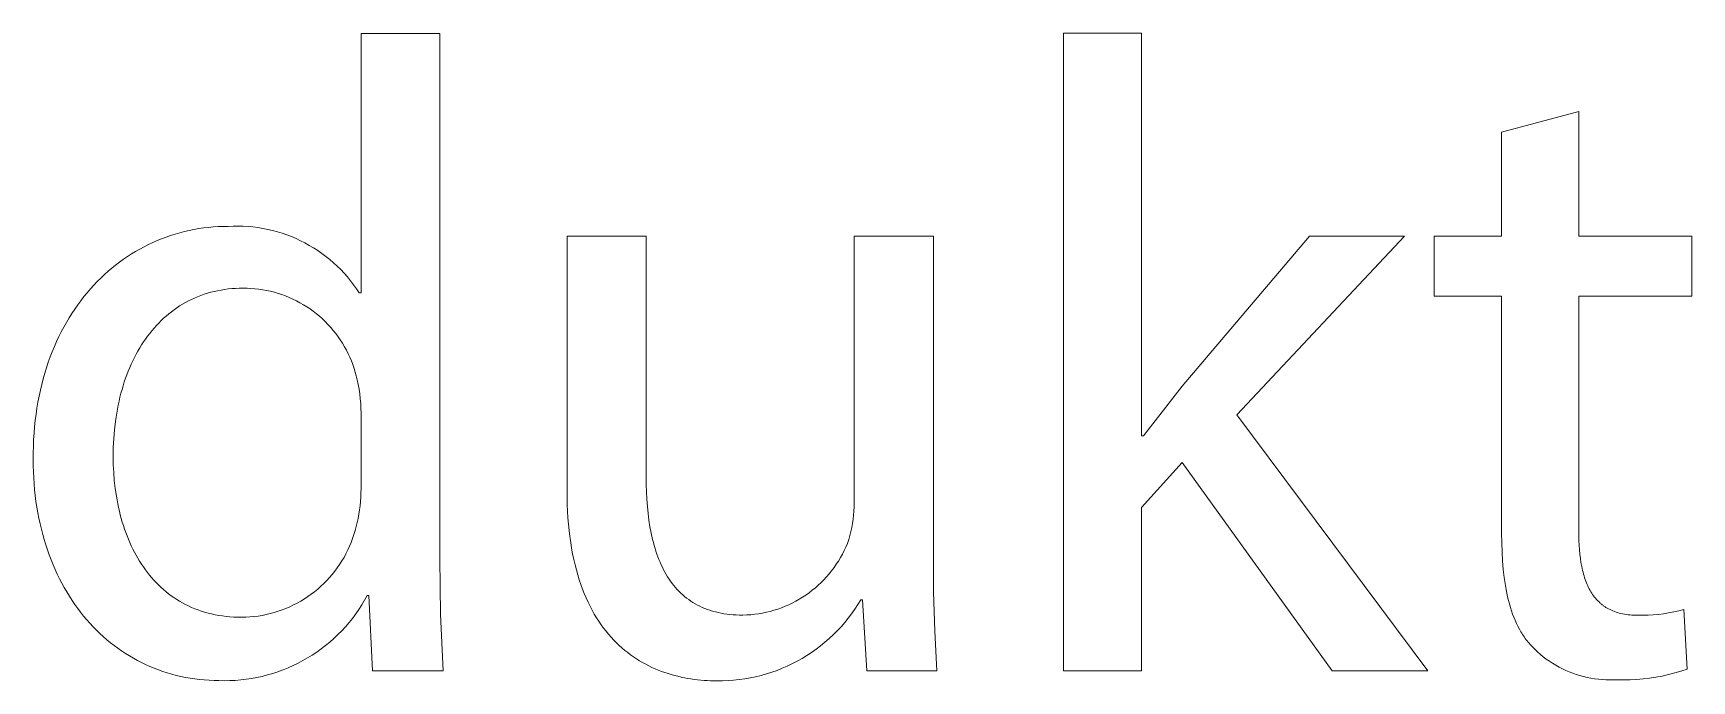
# Model space of a CAD drawing. Header units: millimetres. Extents: x -1283 to 2747, y -259 to 2557.
# Drawn here: x 1518.7 to 1593.2, y -191.6 to -162.5 of the extents above; entities that cross this region are included whole.
import ezdxf

# ---------------------------------------------------------------- set-up
doc = ezdxf.new("R2010")
doc.units = ezdxf.units.MM
doc.header["$MEASUREMENT"] = 0
doc.layers.add('Domyślny', color=7, linetype='Continuous', true_color=0x000000)

msp = doc.modelspace()

# ---------------------------------------------------------------- linework, layer by layer
at = {"layer": 'Domyślny', "color": 18, "lineweight": 15, "true_color": 0x000000}
for p, q in [((1564.962, -191.175), (1564.962, -162.522)), ((1564.962, -162.522), (1568.478, -162.522)), ((1568.478, -162.522), (1568.478, -180.613)), ((1533.393, -174.196), (1533.393, -162.533)), ((1533.393, -162.533), (1536.936, -162.533)), ((1536.936, -162.533), (1536.936, -186.126)), ((1584.662, -166.966), (1588.125, -166.04)), ((1588.125, -166.04), (1588.125, -171.65)), ((1584.662, -171.65), (1584.662, -166.966)), ((1525.249, -171.49), (1525.459, -171.436)), ((1525.459, -171.436), (1525.671, -171.387)), ((1525.671, -171.387), (1525.884, -171.344)), ((1525.884, -171.344), (1526.1, -171.307)), ((1526.1, -171.307), (1526.316, -171.275)), ((1526.316, -171.275), (1526.534, -171.249)), ((1526.534, -171.249), (1526.754, -171.229)), ((1526.754, -171.229), (1526.975, -171.214)), ((1526.975, -171.214), (1527.197, -171.206)), ((1527.197, -171.206), (1527.421, -171.203)), ((1527.421, -171.203), (1527.644, -171.193)), ((1527.644, -171.193), (1527.868, -171.191)), ((1527.868, -171.191), (1528.091, -171.196)), ((1528.091, -171.196), (1528.314, -171.209)), ((1528.314, -171.209), (1528.537, -171.23)), ((1528.537, -171.23), (1528.758, -171.258)), ((1528.758, -171.258), (1528.979, -171.294)), ((1528.979, -171.294), (1529.198, -171.338)), ((1529.198, -171.338), (1529.416, -171.389)), ((1529.416, -171.389), (1529.632, -171.447)), ((1529.632, -171.447), (1529.845, -171.513)), ((1523.451, -172.221), (1523.642, -172.118)), ((1523.642, -172.118), (1523.835, -172.021)), ((1523.835, -172.021), (1524.03, -171.929)), ((1524.03, -171.929), (1524.228, -171.842)), ((1524.228, -171.842), (1524.428, -171.761)), ((1524.428, -171.761), (1524.63, -171.685)), ((1524.63, -171.685), (1524.834, -171.615)), ((1524.834, -171.615), (1525.041, -171.549)), ((1525.041, -171.549), (1525.249, -171.49)), ((1529.845, -171.513), (1530.057, -171.586)), ((1530.057, -171.586), (1530.265, -171.666)), ((1530.265, -171.666), (1530.471, -171.753)), ((1530.471, -171.753), (1530.674, -171.848)), ((1530.674, -171.848), (1530.873, -171.949)), ((1530.873, -171.949), (1531.069, -172.057)), ((1531.069, -172.057), (1531.261, -172.172)), ((1531.261, -172.172), (1531.448, -172.293)), ((1542.653, -183.077), (1542.653, -171.643)), ((1542.653, -171.643), (1546.21, -171.643)), ((1546.21, -171.643), (1546.21, -182.46)), ((1555.564, -183.628), (1555.564, -171.643)), ((1555.564, -171.643), (1559.12, -171.643)), ((1559.12, -171.643), (1559.12, -185.855)), ((1570.303, -178.385), (1576.021, -171.648)), ((1580.302, -171.648), (1572.759, -179.674)), ((1576.021, -171.648), (1580.302, -171.648)), ((1581.629, -174.347), (1581.629, -171.65)), ((1581.629, -171.65), (1584.662, -171.65)), ((1588.125, -171.65), (1593.211, -171.65)), ((1593.211, -171.65), (1593.211, -174.347)), ((1522.192, -173.081), (1522.363, -172.943)), ((1522.363, -172.943), (1522.538, -172.81)), ((1522.538, -172.81), (1522.715, -172.682)), ((1522.715, -172.682), (1522.895, -172.559)), ((1522.895, -172.559), (1523.077, -172.441)), ((1523.077, -172.441), (1523.263, -172.328)), ((1523.263, -172.328), (1523.451, -172.221)), ((1531.448, -172.293), (1531.632, -172.42)), ((1531.632, -172.42), (1531.811, -172.554)), ((1531.811, -172.554), (1531.986, -172.694)), ((1531.986, -172.694), (1532.155, -172.839)), ((1532.155, -172.839), (1532.319, -172.991)), ((1521.384, -173.845), (1521.539, -173.683)), ((1521.539, -173.683), (1521.697, -173.525)), ((1521.697, -173.525), (1521.859, -173.372)), ((1521.859, -173.372), (1522.024, -173.224)), ((1522.024, -173.224), (1522.192, -173.081)), ((1532.319, -172.991), (1532.479, -173.148)), ((1532.479, -173.148), (1532.632, -173.31)), ((1532.632, -173.31), (1532.78, -173.478)), ((1532.78, -173.478), (1532.922, -173.65)), ((1532.922, -173.65), (1533.059, -173.828)), ((1520.799, -174.543), (1520.94, -174.362)), ((1520.94, -174.362), (1521.084, -174.185)), ((1521.084, -174.185), (1521.232, -174.013)), ((1521.232, -174.013), (1521.384, -173.845)), ((1525.908, -174.423), (1525.77, -174.486)), ((1526.049, -174.363), (1525.908, -174.423)), ((1526.192, -174.308), (1526.049, -174.363)), ((1526.338, -174.257), (1526.192, -174.308)), ((1526.486, -174.21), (1526.338, -174.257)), ((1526.636, -174.167), (1526.486, -174.21)), ((1526.789, -174.128), (1526.636, -174.167)), ((1526.944, -174.094), (1526.789, -174.128)), ((1527.101, -174.064), (1526.944, -174.094)), ((1527.261, -174.039), (1527.101, -174.064)), ((1527.422, -174.018), (1527.261, -174.039)), ((1527.586, -174.002), (1527.422, -174.018)), ((1527.753, -173.99), (1527.586, -174.002)), ((1527.921, -173.983), (1527.753, -173.99)), ((1528.092, -173.981), (1527.921, -173.983)), ((1528.27, -173.983), (1528.092, -173.981)), ((1528.447, -173.991), (1528.27, -173.983)), ((1528.625, -174.005), (1528.447, -173.991)), ((1528.801, -174.025), (1528.625, -174.005)), ((1528.977, -174.052), (1528.801, -174.025)), ((1529.152, -174.084), (1528.977, -174.052)), ((1529.326, -174.122), (1529.152, -174.084)), ((1529.498, -174.166), (1529.326, -174.122)), ((1529.669, -174.216), (1529.498, -174.166)), ((1529.838, -174.272), (1529.669, -174.216)), ((1530.005, -174.333), (1529.838, -174.272)), ((1530.17, -174.401), (1530.005, -174.333)), ((1530.332, -174.473), (1530.17, -174.401)), ((1533.059, -173.828), (1533.189, -174.009)), ((1533.189, -174.009), (1533.312, -174.196)), ((1533.312, -174.196), (1533.393, -174.196)), ((1584.662, -174.347), (1581.629, -174.347)), ((1584.662, -185.003), (1584.662, -174.347)), ((1593.211, -174.347), (1588.125, -174.347)), ((1588.125, -174.347), (1588.125, -184.882)), ((1520.274, -175.315), (1520.399, -175.115)), ((1520.399, -175.115), (1520.528, -174.92)), ((1520.528, -174.92), (1520.662, -174.729)), ((1520.662, -174.729), (1520.799, -174.543)), ((1524.751, -175.134), (1524.634, -175.232)), ((1524.869, -175.04), (1524.751, -175.134)), ((1524.99, -174.95), (1524.869, -175.04)), ((1525.114, -174.863), (1524.99, -174.95)), ((1525.24, -174.78), (1525.114, -174.863)), ((1525.369, -174.701), (1525.24, -174.78)), ((1525.5, -174.625), (1525.369, -174.701)), ((1525.634, -174.554), (1525.5, -174.625)), ((1525.77, -174.486), (1525.634, -174.554)), ((1530.492, -174.552), (1530.332, -174.473)), ((1530.649, -174.635), (1530.492, -174.552)), ((1530.803, -174.724), (1530.649, -174.635)), ((1530.954, -174.818), (1530.803, -174.724)), ((1531.102, -174.917), (1530.954, -174.818)), ((1531.246, -175.022), (1531.102, -174.917)), ((1531.386, -175.131), (1531.246, -175.022)), ((1531.523, -175.245), (1531.386, -175.131)), ((1519.814, -176.159), (1519.922, -175.941)), ((1519.922, -175.941), (1520.035, -175.728)), ((1520.035, -175.728), (1520.152, -175.519)), ((1520.152, -175.519), (1520.274, -175.315)), ((1523.992, -175.892), (1523.894, -176.013)), ((1524.092, -175.773), (1523.992, -175.892)), ((1524.196, -175.658), (1524.092, -175.773)), ((1524.301, -175.547), (1524.196, -175.658)), ((1524.41, -175.438), (1524.301, -175.547)), ((1524.521, -175.333), (1524.41, -175.438)), ((1524.634, -175.232), (1524.521, -175.333)), ((1531.656, -175.363), (1531.523, -175.245)), ((1531.785, -175.486), (1531.656, -175.363)), ((1531.909, -175.613), (1531.785, -175.486)), ((1532.029, -175.744), (1531.909, -175.613)), ((1532.145, -175.88), (1532.029, -175.744)), ((1532.255, -176.019), (1532.145, -175.88)), ((1519.514, -176.838), (1519.61, -176.607)), ((1519.61, -176.607), (1519.709, -176.381)), ((1519.709, -176.381), (1519.814, -176.159)), ((1523.445, -176.669), (1523.363, -176.809)), ((1523.529, -176.532), (1523.445, -176.669)), ((1523.616, -176.397), (1523.529, -176.532)), ((1523.706, -176.266), (1523.616, -176.397)), ((1523.799, -176.138), (1523.706, -176.266)), ((1523.894, -176.013), (1523.799, -176.138)), ((1532.361, -176.162), (1532.255, -176.019)), ((1532.462, -176.308), (1532.361, -176.162)), ((1532.558, -176.458), (1532.462, -176.308)), ((1532.649, -176.611), (1532.558, -176.458)), ((1532.735, -176.767), (1532.649, -176.611)), ((1519.256, -177.555), (1519.338, -177.312)), ((1519.338, -177.312), (1519.424, -177.073)), ((1519.424, -177.073), (1519.514, -176.838)), ((1523.064, -177.398), (1522.997, -177.553)), ((1523.135, -177.247), (1523.064, -177.398)), ((1523.208, -177.098), (1523.135, -177.247)), ((1523.284, -176.952), (1523.208, -177.098)), ((1523.363, -176.809), (1523.284, -176.952)), ((1532.815, -176.926), (1532.735, -176.767)), ((1532.889, -177.087), (1532.815, -176.926)), ((1532.959, -177.251), (1532.889, -177.087)), ((1533.022, -177.417), (1532.959, -177.251)), ((1533.08, -177.586), (1533.022, -177.417)), ((1519.041, -178.31), (1519.108, -178.054)), ((1519.108, -178.054), (1519.18, -177.803)), ((1519.18, -177.803), (1519.256, -177.555)), ((1522.811, -178.031), (1522.754, -178.196)), ((1522.87, -177.869), (1522.811, -178.031)), ((1522.932, -177.71), (1522.87, -177.869)), ((1522.997, -177.553), (1522.932, -177.71)), ((1533.132, -177.756), (1533.08, -177.586)), ((1533.178, -177.928), (1533.132, -177.756)), ((1533.218, -178.101), (1533.178, -177.928)), ((1533.265, -178.311), (1533.218, -178.101)), ((1518.872, -179.101), (1518.923, -178.833)), ((1518.923, -178.833), (1518.98, -178.57)), ((1518.98, -178.57), (1519.041, -178.31)), ((1522.559, -178.879), (1522.517, -179.056)), ((1522.603, -178.705), (1522.559, -178.879)), ((1522.651, -178.533), (1522.603, -178.705)), ((1522.701, -178.363), (1522.651, -178.533)), ((1522.754, -178.196), (1522.701, -178.363)), ((1533.305, -178.522), (1533.265, -178.311)), ((1533.337, -178.734), (1533.305, -178.522)), ((1533.362, -178.947), (1533.337, -178.734)), ((1568.559, -180.613), (1570.303, -178.385)), ((1518.75, -179.928), (1518.785, -179.648)), ((1518.785, -179.648), (1518.826, -179.373)), ((1518.826, -179.373), (1518.872, -179.101)), ((1522.41, -179.599), (1522.381, -179.784)), ((1522.443, -179.416), (1522.41, -179.599)), ((1522.479, -179.235), (1522.443, -179.416)), ((1522.517, -179.056), (1522.479, -179.235)), ((1533.38, -179.161), (1533.362, -178.947)), ((1533.39, -179.376), (1533.38, -179.161)), ((1533.393, -179.591), (1533.39, -179.376)), ((1533.393, -182.986), (1533.393, -179.591)), ((1572.759, -179.674), (1581.349, -191.175)), ((1518.696, -180.498), (1518.72, -180.211)), ((1518.72, -180.211), (1518.75, -179.928)), ((1522.311, -180.352), (1522.279, -180.74)), ((1522.354, -179.971), (1522.311, -180.352)), ((1522.381, -179.784), (1522.354, -179.971)), ((1518.658, -181.382), (1518.665, -181.084)), ((1518.665, -181.084), (1518.678, -180.789)), ((1518.678, -180.789), (1518.696, -180.498)), ((1522.26, -181.135), (1522.254, -181.537)), ((1522.279, -180.74), (1522.26, -181.135)), ((1568.478, -180.613), (1568.559, -180.613)), ((1518.657, -181.684), (1518.658, -181.382)), ((1518.66, -181.961), (1518.657, -181.684)), ((1522.254, -181.537), (1522.259, -181.905)), ((1522.259, -181.905), (1522.276, -182.268)), ((1570.303, -181.821), (1568.478, -183.834)), ((1577.041, -191.175), (1570.303, -181.821)), ((1518.668, -182.236), (1518.66, -181.961)), ((1518.681, -182.507), (1518.668, -182.236)), ((1518.699, -182.776), (1518.681, -182.507)), ((1522.276, -182.268), (1522.305, -182.627)), ((1522.305, -182.627), (1522.344, -182.98)), ((1546.21, -182.46), (1546.213, -182.804)), ((1518.722, -183.041), (1518.699, -182.776)), ((1518.751, -183.303), (1518.722, -183.041)), ((1518.784, -183.562), (1518.751, -183.303)), ((1522.344, -182.98), (1522.395, -183.328)), ((1522.395, -183.328), (1522.425, -183.499)), ((1533.373, -183.564), (1533.385, -183.372)), ((1533.385, -183.372), (1533.392, -183.179)), ((1533.392, -183.179), (1533.393, -182.986)), ((1542.664, -183.704), (1542.653, -183.077)), ((1546.213, -182.804), (1546.223, -183.14)), ((1546.223, -183.14), (1546.24, -183.469)), ((1518.823, -183.818), (1518.784, -183.562)), ((1518.866, -184.071), (1518.823, -183.818)), ((1518.914, -184.32), (1518.866, -184.071)), ((1522.425, -183.499), (1522.457, -183.669)), ((1522.457, -183.669), (1522.493, -183.838)), ((1522.493, -183.838), (1522.531, -184.004)), ((1522.531, -184.004), (1522.572, -184.169)), ((1533.261, -184.328), (1533.298, -184.138)), ((1533.298, -184.138), (1533.329, -183.948)), ((1533.329, -183.948), (1533.354, -183.756)), ((1533.354, -183.756), (1533.373, -183.564)), ((1542.677, -184.006), (1542.664, -183.704)), ((1542.695, -184.301), (1542.677, -184.006)), ((1546.24, -183.469), (1546.264, -183.79)), ((1546.264, -183.79), (1546.296, -184.104)), ((1546.296, -184.104), (1546.335, -184.409)), ((1555.536, -184.185), (1555.551, -183.999)), ((1555.551, -183.999), (1555.561, -183.813)), ((1555.561, -183.813), (1555.564, -183.628)), ((1568.478, -183.834), (1568.478, -191.175)), ((1518.966, -184.566), (1518.914, -184.32)), ((1519.024, -184.808), (1518.966, -184.566)), ((1519.086, -185.048), (1519.024, -184.808)), ((1522.572, -184.169), (1522.616, -184.331)), ((1522.616, -184.331), (1522.662, -184.492)), ((1522.662, -184.492), (1522.712, -184.651)), ((1522.712, -184.651), (1522.764, -184.808)), ((1522.764, -184.808), (1522.819, -184.963)), ((1533.077, -185.056), (1533.13, -184.878)), ((1533.13, -184.878), (1533.177, -184.698)), ((1533.177, -184.698), (1533.218, -184.516)), ((1533.218, -184.516), (1533.261, -184.328)), ((1542.718, -184.589), (1542.695, -184.301)), ((1542.746, -184.87), (1542.718, -184.589)), ((1542.779, -185.143), (1542.746, -184.87)), ((1546.335, -184.409), (1546.381, -184.706)), ((1546.381, -184.706), (1546.436, -184.993)), ((1555.412, -184.918), (1555.452, -184.736)), ((1555.452, -184.736), (1555.486, -184.553)), ((1555.486, -184.553), (1555.514, -184.369)), ((1555.514, -184.369), (1555.536, -184.185)), ((1588.125, -184.882), (1588.127, -185.106)), ((1519.152, -185.283), (1519.086, -185.048)), ((1519.223, -185.516), (1519.152, -185.283)), ((1519.299, -185.744), (1519.223, -185.516)), ((1522.819, -184.963), (1522.877, -185.115)), ((1522.877, -185.115), (1522.938, -185.266)), ((1522.938, -185.266), (1523.001, -185.414)), ((1523.001, -185.414), (1523.068, -185.559)), ((1523.068, -185.559), (1523.137, -185.703)), ((1532.802, -185.747), (1532.879, -185.578)), ((1532.879, -185.578), (1532.951, -185.406)), ((1532.951, -185.406), (1533.017, -185.232)), ((1533.017, -185.232), (1533.077, -185.056)), ((1542.817, -185.41), (1542.779, -185.143)), ((1542.859, -185.669), (1542.817, -185.41)), ((1546.436, -184.993), (1546.499, -185.273)), ((1546.499, -185.273), (1546.533, -185.409)), ((1546.533, -185.409), (1546.569, -185.542)), ((1546.569, -185.542), (1546.608, -185.674)), ((1555.11, -185.777), (1555.185, -185.616)), ((1555.185, -185.616), (1555.255, -185.453)), ((1555.255, -185.453), (1555.313, -185.276)), ((1555.313, -185.276), (1555.366, -185.098)), ((1555.366, -185.098), (1555.412, -184.918)), ((1584.666, -185.427), (1584.662, -185.003)), ((1584.68, -185.838), (1584.666, -185.427)), ((1588.127, -185.106), (1588.133, -185.323)), ((1588.133, -185.323), (1588.143, -185.534)), ((1588.143, -185.534), (1588.158, -185.739)), ((1519.379, -185.969), (1519.299, -185.744)), ((1519.463, -186.191), (1519.379, -185.969)), ((1519.552, -186.408), (1519.463, -186.191)), ((1523.137, -185.703), (1523.209, -185.843)), ((1523.209, -185.843), (1523.284, -185.982)), ((1523.284, -185.982), (1523.361, -186.117)), ((1523.361, -186.117), (1523.442, -186.25)), ((1523.442, -186.25), (1523.525, -186.381)), ((1523.525, -186.381), (1523.611, -186.508)), ((1532.433, -186.394), (1532.534, -186.237)), ((1532.534, -186.237), (1532.629, -186.077)), ((1532.629, -186.077), (1532.718, -185.914)), ((1532.718, -185.914), (1532.802, -185.747)), ((1536.936, -186.126), (1536.97, -188.651)), ((1542.906, -185.922), (1542.859, -185.669)), ((1542.957, -186.168), (1542.906, -185.922)), ((1543.013, -186.408), (1542.957, -186.168)), ((1546.608, -185.674), (1546.648, -185.803)), ((1546.648, -185.803), (1546.691, -185.93)), ((1546.691, -185.93), (1546.736, -186.054)), ((1546.736, -186.054), (1546.783, -186.176)), ((1546.783, -186.176), (1546.832, -186.295)), ((1546.832, -186.295), (1546.884, -186.411)), ((1554.756, -186.391), (1554.853, -186.242)), ((1554.853, -186.242), (1554.944, -186.09)), ((1554.944, -186.09), (1555.03, -185.935)), ((1555.03, -185.935), (1555.11, -185.777)), ((1559.12, -185.855), (1559.128, -187.628)), ((1584.702, -186.235), (1584.68, -185.838)), ((1584.735, -186.619), (1584.702, -186.235)), ((1588.158, -185.739), (1588.177, -185.938)), ((1588.177, -185.938), (1588.201, -186.13)), ((1588.201, -186.13), (1588.229, -186.316)), ((1588.229, -186.316), (1588.262, -186.495)), ((1519.644, -186.622), (1519.552, -186.408)), ((1519.741, -186.832), (1519.644, -186.622)), ((1519.842, -187.038), (1519.741, -186.832)), ((1519.947, -187.241), (1519.842, -187.038)), ((1523.611, -186.508), (1523.7, -186.633)), ((1523.7, -186.633), (1523.792, -186.755)), ((1523.792, -186.755), (1523.886, -186.874)), ((1523.886, -186.874), (1523.983, -186.99)), ((1523.983, -186.99), (1524.083, -187.103)), ((1524.083, -187.103), (1524.186, -187.212)), ((1531.721, -187.252), (1531.852, -187.119)), ((1531.852, -187.119), (1531.978, -186.983)), ((1531.978, -186.983), (1532.099, -186.841)), ((1532.099, -186.841), (1532.216, -186.696)), ((1532.216, -186.696), (1532.327, -186.547)), ((1532.327, -186.547), (1532.433, -186.394)), ((1543.072, -186.641), (1543.013, -186.408)), ((1543.136, -186.867), (1543.072, -186.641)), ((1543.204, -187.087), (1543.136, -186.867)), ((1543.275, -187.301), (1543.204, -187.087)), ((1546.884, -186.411), (1546.938, -186.526)), ((1546.938, -186.526), (1546.994, -186.637)), ((1546.994, -186.637), (1547.052, -186.746)), ((1547.052, -186.746), (1547.113, -186.852)), ((1547.113, -186.852), (1547.176, -186.956)), ((1547.176, -186.956), (1547.241, -187.057)), ((1547.241, -187.057), (1547.309, -187.155)), ((1554.076, -187.208), (1554.201, -187.082)), ((1554.201, -187.082), (1554.321, -186.951)), ((1554.321, -186.951), (1554.437, -186.817)), ((1554.437, -186.817), (1554.548, -186.679)), ((1554.548, -186.679), (1554.655, -186.537)), ((1554.655, -186.537), (1554.756, -186.391)), ((1584.777, -186.989), (1584.735, -186.619)), ((1584.802, -187.169), (1584.777, -186.989)), ((1588.262, -186.495), (1588.281, -186.582)), ((1588.281, -186.582), (1588.301, -186.668)), ((1588.301, -186.668), (1588.321, -186.751)), ((1588.321, -186.751), (1588.344, -186.834)), ((1588.344, -186.834), (1588.367, -186.914)), ((1588.367, -186.914), (1588.392, -186.993)), ((1588.392, -186.993), (1588.418, -187.07)), ((1588.418, -187.07), (1588.445, -187.146)), ((1520.056, -187.439), (1519.947, -187.241)), ((1520.169, -187.634), (1520.056, -187.439)), ((1520.286, -187.824), (1520.169, -187.634)), ((1520.406, -188.01), (1520.286, -187.824)), ((1524.186, -187.212), (1524.292, -187.319)), ((1524.292, -187.319), (1524.401, -187.422)), ((1524.401, -187.422), (1524.512, -187.522)), ((1524.512, -187.522), (1524.626, -187.618)), ((1524.626, -187.618), (1524.743, -187.712)), ((1524.743, -187.712), (1524.863, -187.801)), ((1524.863, -187.801), (1524.985, -187.887)), ((1530.846, -187.943), (1531.002, -187.841)), ((1531.002, -187.841), (1531.154, -187.733)), ((1531.154, -187.733), (1531.302, -187.62)), ((1531.302, -187.62), (1531.446, -187.502)), ((1531.446, -187.502), (1531.585, -187.379)), ((1531.585, -187.379), (1531.721, -187.252)), ((1533.675, -187.791), (1533.555, -188.005)), ((1533.742, -187.791), (1533.675, -187.791)), ((1533.916, -191.173), (1533.742, -187.791)), ((1543.351, -187.508), (1543.275, -187.301)), ((1543.43, -187.709), (1543.351, -187.508)), ((1543.513, -187.904), (1543.43, -187.709)), ((1547.309, -187.155), (1547.379, -187.25)), ((1547.379, -187.25), (1547.452, -187.343)), ((1547.452, -187.343), (1547.527, -187.432)), ((1547.527, -187.432), (1547.604, -187.519)), ((1547.604, -187.519), (1547.684, -187.603)), ((1547.684, -187.603), (1547.767, -187.684)), ((1547.767, -187.684), (1547.852, -187.762)), ((1547.852, -187.762), (1547.939, -187.837)), ((1547.939, -187.837), (1548.029, -187.91)), ((1553.092, -187.96), (1553.243, -187.868)), ((1553.243, -187.868), (1553.391, -187.77)), ((1553.391, -187.77), (1553.535, -187.667)), ((1553.535, -187.667), (1553.676, -187.559)), ((1553.676, -187.559), (1553.814, -187.447)), ((1553.814, -187.447), (1553.947, -187.329)), ((1553.947, -187.329), (1554.076, -187.208)), ((1559.128, -187.628), (1559.182, -189.4)), ((1584.83, -187.345), (1584.802, -187.169)), ((1584.86, -187.518), (1584.83, -187.345)), ((1584.894, -187.687), (1584.86, -187.518)), ((1584.93, -187.852), (1584.894, -187.687)), ((1584.969, -188.014), (1584.93, -187.852)), ((1588.445, -187.146), (1588.474, -187.219)), ((1588.474, -187.219), (1588.504, -187.291)), ((1588.504, -187.291), (1588.535, -187.362)), ((1588.535, -187.362), (1588.568, -187.43)), ((1588.568, -187.43), (1588.602, -187.497)), ((1588.602, -187.497), (1588.638, -187.562)), ((1588.638, -187.562), (1588.675, -187.626)), ((1588.675, -187.626), (1588.713, -187.687)), ((1588.713, -187.687), (1588.753, -187.747)), ((1588.753, -187.747), (1588.795, -187.805)), ((1588.795, -187.805), (1588.838, -187.861)), ((1588.838, -187.861), (1588.882, -187.916)), ((1520.531, -188.193), (1520.406, -188.01)), ((1520.659, -188.371), (1520.531, -188.193)), ((1520.79, -188.545), (1520.659, -188.371)), ((1520.926, -188.714), (1520.79, -188.545)), ((1524.985, -187.887), (1525.111, -187.97)), ((1525.111, -187.97), (1525.239, -188.049)), ((1525.239, -188.049), (1525.37, -188.124)), ((1525.37, -188.124), (1525.504, -188.195)), ((1525.504, -188.195), (1525.64, -188.262)), ((1525.64, -188.262), (1525.78, -188.326)), ((1525.78, -188.326), (1525.922, -188.385)), ((1525.922, -188.385), (1526.067, -188.441)), ((1526.067, -188.441), (1526.215, -188.492)), ((1526.215, -188.492), (1526.365, -188.54)), ((1526.365, -188.54), (1526.518, -188.583)), ((1526.518, -188.583), (1526.675, -188.621)), ((1526.675, -188.621), (1526.834, -188.656)), ((1529.133, -188.647), (1529.314, -188.604)), ((1529.314, -188.604), (1529.493, -188.555)), ((1529.493, -188.555), (1529.671, -188.499)), ((1529.671, -188.499), (1529.847, -188.438)), ((1529.847, -188.438), (1530.02, -188.37)), ((1530.02, -188.37), (1530.191, -188.296)), ((1530.191, -188.296), (1530.359, -188.217)), ((1530.359, -188.217), (1530.525, -188.131)), ((1530.525, -188.131), (1530.687, -188.04)), ((1530.687, -188.04), (1530.846, -187.943)), ((1533.295, -188.421), (1533.154, -188.623)), ((1533.428, -188.215), (1533.295, -188.421)), ((1533.555, -188.005), (1533.428, -188.215)), ((1543.599, -188.093), (1543.513, -187.904)), ((1543.689, -188.276), (1543.599, -188.093)), ((1543.782, -188.453), (1543.689, -188.276)), ((1543.878, -188.624), (1543.782, -188.453)), ((1548.029, -187.91), (1548.122, -187.979)), ((1548.122, -187.979), (1548.217, -188.045)), ((1548.217, -188.045), (1548.315, -188.107)), ((1548.315, -188.107), (1548.416, -188.167)), ((1548.416, -188.167), (1548.52, -188.224)), ((1548.52, -188.224), (1548.626, -188.277)), ((1548.626, -188.277), (1548.734, -188.327)), ((1548.734, -188.327), (1548.846, -188.374)), ((1548.846, -188.374), (1548.96, -188.418)), ((1548.96, -188.418), (1549.078, -188.458)), ((1549.078, -188.458), (1549.198, -188.495)), ((1549.198, -188.495), (1549.32, -188.528)), ((1549.32, -188.528), (1549.446, -188.559)), ((1549.446, -188.559), (1549.575, -188.585)), ((1549.575, -188.585), (1549.706, -188.609)), ((1549.706, -188.609), (1549.841, -188.628)), ((1551.089, -188.637), (1551.264, -188.613)), ((1551.264, -188.613), (1551.439, -188.583)), ((1551.439, -188.583), (1551.613, -188.547)), ((1551.613, -188.547), (1551.785, -188.505)), ((1551.785, -188.505), (1551.956, -188.456)), ((1551.956, -188.456), (1552.125, -188.403)), ((1552.125, -188.403), (1552.292, -188.343)), ((1552.292, -188.343), (1552.457, -188.277)), ((1552.457, -188.277), (1552.62, -188.206)), ((1552.62, -188.206), (1552.78, -188.13)), ((1552.78, -188.13), (1552.937, -188.048)), ((1552.937, -188.048), (1553.092, -187.96)), ((1555.445, -188.617), (1555.293, -188.816)), ((1555.59, -188.412), (1555.445, -188.617)), ((1555.728, -188.203), (1555.59, -188.412)), ((1555.859, -187.989), (1555.728, -188.203)), ((1555.939, -187.989), (1555.859, -187.989)), ((1556.127, -191.17), (1555.939, -187.989)), ((1585.011, -188.173), (1584.969, -188.014)), ((1585.056, -188.327), (1585.011, -188.173)), ((1585.104, -188.478), (1585.056, -188.327)), ((1585.156, -188.625), (1585.104, -188.478)), ((1588.882, -187.916), (1588.928, -187.969)), ((1588.928, -187.969), (1588.975, -188.019)), ((1588.975, -188.019), (1589.024, -188.068)), ((1589.024, -188.068), (1589.074, -188.116)), ((1589.074, -188.116), (1589.1, -188.139)), ((1589.1, -188.139), (1589.126, -188.161)), ((1589.126, -188.161), (1589.153, -188.183)), ((1589.153, -188.183), (1589.18, -188.205)), ((1589.18, -188.205), (1589.207, -188.226)), ((1589.207, -188.226), (1589.235, -188.246)), ((1589.235, -188.246), (1589.263, -188.266)), ((1589.263, -188.266), (1589.291, -188.286)), ((1589.291, -188.286), (1589.32, -188.305)), ((1589.32, -188.305), (1589.35, -188.324)), ((1589.35, -188.324), (1589.38, -188.342)), ((1589.38, -188.342), (1589.41, -188.36)), ((1589.41, -188.36), (1589.471, -188.394)), ((1589.471, -188.394), (1589.534, -188.427)), ((1589.534, -188.427), (1589.599, -188.457)), ((1589.599, -188.457), (1589.666, -188.486)), ((1589.666, -188.486), (1589.734, -188.512)), ((1589.734, -188.512), (1589.804, -188.537)), ((1589.804, -188.537), (1589.876, -188.56)), ((1589.876, -188.56), (1589.949, -188.58)), ((1589.949, -188.58), (1590.024, -188.599)), ((1590.024, -188.599), (1590.101, -188.616)), ((1590.101, -188.616), (1590.18, -188.631)), ((1591.709, -188.64), (1591.94, -188.611)), ((1591.94, -188.611), (1592.169, -188.576)), ((1592.169, -188.576), (1592.397, -188.533)), ((1592.397, -188.533), (1592.624, -188.483)), ((1592.624, -188.483), (1592.849, -188.425)), ((1592.849, -188.425), (1592.996, -191.096)), ((1521.064, -188.879), (1520.926, -188.714)), ((1521.207, -189.04), (1521.064, -188.879)), ((1521.352, -189.197), (1521.207, -189.04)), ((1521.501, -189.349), (1521.352, -189.197)), ((1521.653, -189.496), (1521.501, -189.349)), ((1526.834, -188.656), (1526.995, -188.686)), ((1526.995, -188.686), (1527.16, -188.711)), ((1527.16, -188.711), (1527.327, -188.732)), ((1527.327, -188.732), (1527.497, -188.749)), ((1527.497, -188.749), (1527.67, -188.761)), ((1527.67, -188.761), (1527.846, -188.768)), ((1527.846, -188.768), (1528.025, -188.77)), ((1528.025, -188.77), (1528.211, -188.766)), ((1528.211, -188.766), (1528.397, -188.755)), ((1528.397, -188.755), (1528.582, -188.738)), ((1528.582, -188.738), (1528.767, -188.714)), ((1528.767, -188.714), (1528.95, -188.684)), ((1528.95, -188.684), (1529.133, -188.647)), ((1532.692, -189.196), (1532.526, -189.377)), ((1532.853, -189.01), (1532.692, -189.196)), ((1533.007, -188.819), (1532.853, -189.01)), ((1533.154, -188.623), (1533.007, -188.819)), ((1536.97, -188.651), (1537.084, -191.173)), ((1543.978, -188.79), (1543.878, -188.624)), ((1544.08, -188.95), (1543.978, -188.79)), ((1544.186, -189.104), (1544.08, -188.95)), ((1544.294, -189.253), (1544.186, -189.104)), ((1544.405, -189.397), (1544.294, -189.253)), ((1549.841, -188.628), (1549.978, -188.645)), ((1549.978, -188.645), (1550.119, -188.657)), ((1550.119, -188.657), (1550.262, -188.666)), ((1550.262, -188.666), (1550.408, -188.672)), ((1550.408, -188.672), (1550.558, -188.674)), ((1550.558, -188.674), (1550.735, -188.668)), ((1550.735, -188.668), (1550.912, -188.656)), ((1550.912, -188.656), (1551.089, -188.637)), ((1554.969, -189.199), (1554.797, -189.382)), ((1555.134, -189.011), (1554.969, -189.199)), ((1555.293, -188.816), (1555.134, -189.011)), ((1585.21, -188.769), (1585.156, -188.625)), ((1585.268, -188.908), (1585.21, -188.769)), ((1585.328, -189.044), (1585.268, -188.908)), ((1585.393, -189.176), (1585.328, -189.044)), ((1585.46, -189.304), (1585.393, -189.176)), ((1585.531, -189.428), (1585.46, -189.304)), ((1590.18, -188.631), (1590.261, -188.644)), ((1590.261, -188.644), (1590.343, -188.655)), ((1590.343, -188.655), (1590.427, -188.664)), ((1590.427, -188.664), (1590.513, -188.671)), ((1590.513, -188.671), (1590.601, -188.676)), ((1590.601, -188.676), (1590.69, -188.679)), ((1590.69, -188.679), (1590.782, -188.68)), ((1590.782, -188.68), (1591.014, -188.681)), ((1591.014, -188.681), (1591.246, -188.675)), ((1591.246, -188.675), (1591.478, -188.661)), ((1591.478, -188.661), (1591.709, -188.64)), ((1521.808, -189.639), (1521.653, -189.496)), ((1521.967, -189.778), (1521.808, -189.639)), ((1522.129, -189.912), (1521.967, -189.778)), ((1522.293, -190.041), (1522.129, -189.912)), ((1522.461, -190.165), (1522.293, -190.041)), ((1531.802, -190.039), (1531.607, -190.189)), ((1531.991, -189.883), (1531.802, -190.039)), ((1532.175, -189.72), (1531.991, -189.883)), ((1532.353, -189.552), (1532.175, -189.72)), ((1532.526, -189.377), (1532.353, -189.552)), ((1544.519, -189.535), (1544.405, -189.397)), ((1544.635, -189.668), (1544.519, -189.535)), ((1544.753, -189.796), (1544.635, -189.668)), ((1544.874, -189.918), (1544.753, -189.796)), ((1544.997, -190.036), (1544.874, -189.918)), ((1545.123, -190.149), (1544.997, -190.036)), ((1554.052, -190.053), (1553.852, -190.204)), ((1554.247, -189.895), (1554.052, -190.053)), ((1554.436, -189.73), (1554.247, -189.895)), ((1554.62, -189.559), (1554.436, -189.73)), ((1554.797, -189.382), (1554.62, -189.559)), ((1559.182, -189.4), (1559.281, -191.17)), ((1585.568, -189.489), (1585.531, -189.428)), ((1585.605, -189.548), (1585.568, -189.489)), ((1585.644, -189.607), (1585.605, -189.548)), ((1585.683, -189.665), (1585.644, -189.607)), ((1585.724, -189.721), (1585.683, -189.665)), ((1585.765, -189.777), (1585.724, -189.721)), ((1585.807, -189.831), (1585.765, -189.777)), ((1585.85, -189.885), (1585.807, -189.831)), ((1585.894, -189.938), (1585.85, -189.885)), ((1585.939, -189.989), (1585.894, -189.938)), ((1585.984, -190.04), (1585.939, -189.989)), ((1586.031, -190.09), (1585.984, -190.04)), ((1586.151, -190.21), (1586.031, -190.09)), ((1522.632, -190.285), (1522.461, -190.165)), ((1522.805, -190.4), (1522.632, -190.285)), ((1522.981, -190.51), (1522.805, -190.4)), ((1523.16, -190.615), (1522.981, -190.51)), ((1523.342, -190.715), (1523.16, -190.615)), ((1523.526, -190.81), (1523.342, -190.715)), ((1523.713, -190.9), (1523.526, -190.81)), ((1530.564, -190.835), (1530.344, -190.942)), ((1530.781, -190.72), (1530.564, -190.835)), ((1530.994, -190.598), (1530.781, -190.72)), ((1531.203, -190.469), (1530.994, -190.598)), ((1531.407, -190.332), (1531.203, -190.469)), ((1531.607, -190.189), (1531.407, -190.332)), ((1545.25, -190.257), (1545.123, -190.149)), ((1545.379, -190.36), (1545.25, -190.257)), ((1545.51, -190.458), (1545.379, -190.36)), ((1545.643, -190.552), (1545.51, -190.458)), ((1545.778, -190.641), (1545.643, -190.552)), ((1545.914, -190.726), (1545.778, -190.641)), ((1546.051, -190.806), (1545.914, -190.726)), ((1546.19, -190.882), (1546.051, -190.806)), ((1552.782, -190.855), (1552.555, -190.962)), ((1553.004, -190.739), (1552.782, -190.855)), ((1553.223, -190.616), (1553.004, -190.739)), ((1553.437, -190.486), (1553.223, -190.616)), ((1553.647, -190.349), (1553.437, -190.486)), ((1553.852, -190.204), (1553.647, -190.349)), ((1586.274, -190.325), (1586.151, -190.21)), ((1586.402, -190.437), (1586.274, -190.325)), ((1586.533, -190.544), (1586.402, -190.437)), ((1586.668, -190.646), (1586.533, -190.544)), ((1586.807, -190.744), (1586.668, -190.646)), ((1586.949, -190.836), (1586.807, -190.744)), ((1587.094, -190.924), (1586.949, -190.836)), ((1523.902, -190.985), (1523.713, -190.9)), ((1524.094, -191.064), (1523.902, -190.985)), ((1524.288, -191.139), (1524.094, -191.064)), ((1524.485, -191.208), (1524.288, -191.139)), ((1524.684, -191.273), (1524.485, -191.208)), ((1524.885, -191.331), (1524.684, -191.273)), ((1525.088, -191.385), (1524.885, -191.331)), ((1525.294, -191.433), (1525.088, -191.385)), ((1525.501, -191.475), (1525.294, -191.433)), ((1525.71, -191.512), (1525.501, -191.475)), ((1525.921, -191.543), (1525.71, -191.512)), ((1526.135, -191.569), (1525.921, -191.543)), ((1526.35, -191.589), (1526.135, -191.569)), ((1526.566, -191.604), (1526.35, -191.589)), ((1527.986, -191.586), (1527.741, -191.606)), ((1528.23, -191.558), (1527.986, -191.586)), ((1528.473, -191.522), (1528.23, -191.558)), ((1528.714, -191.478), (1528.473, -191.522)), ((1528.954, -191.425), (1528.714, -191.478)), ((1529.192, -191.364), (1528.954, -191.425)), ((1529.428, -191.296), (1529.192, -191.364)), ((1529.661, -191.219), (1529.428, -191.296)), ((1529.892, -191.135), (1529.661, -191.219)), ((1530.119, -191.042), (1529.892, -191.135)), ((1530.344, -190.942), (1530.119, -191.042)), ((1537.084, -191.173), (1533.916, -191.173)), ((1546.33, -190.954), (1546.19, -190.882)), ((1546.472, -191.022), (1546.33, -190.954)), ((1546.614, -191.086), (1546.472, -191.022)), ((1546.757, -191.145), (1546.614, -191.086)), ((1546.902, -191.201), (1546.757, -191.145)), ((1547.047, -191.253), (1546.902, -191.201)), ((1547.192, -191.301), (1547.047, -191.253)), ((1547.338, -191.346), (1547.192, -191.301)), ((1547.485, -191.386), (1547.338, -191.346)), ((1547.632, -191.424), (1547.485, -191.386)), ((1547.78, -191.458), (1547.632, -191.424)), ((1547.927, -191.488), (1547.78, -191.458)), ((1548.075, -191.516), (1547.927, -191.488)), ((1548.222, -191.54), (1548.075, -191.516)), ((1548.37, -191.561), (1548.222, -191.54)), ((1548.517, -191.578), (1548.37, -191.561)), ((1548.664, -191.593), (1548.517, -191.578)), ((1548.81, -191.605), (1548.664, -191.593)), ((1550.142, -191.598), (1549.892, -191.616)), ((1550.391, -191.572), (1550.142, -191.598)), ((1550.64, -191.537), (1550.391, -191.572)), ((1550.887, -191.494), (1550.64, -191.537)), ((1551.132, -191.443), (1550.887, -191.494)), ((1551.376, -191.383), (1551.132, -191.443)), ((1551.617, -191.315), (1551.376, -191.383)), ((1551.856, -191.239), (1551.617, -191.315)), ((1552.092, -191.155), (1551.856, -191.239)), ((1552.325, -191.063), (1552.092, -191.155)), ((1552.555, -190.962), (1552.325, -191.063)), ((1559.281, -191.17), (1556.127, -191.17)), ((1568.478, -191.175), (1564.962, -191.175)), ((1581.349, -191.175), (1577.041, -191.175)), ((1587.241, -191.007), (1587.094, -190.924)), ((1587.392, -191.084), (1587.241, -191.007)), ((1587.545, -191.157), (1587.392, -191.084)), ((1587.701, -191.224), (1587.545, -191.157)), ((1587.859, -191.285), (1587.701, -191.224)), ((1588.019, -191.341), (1587.859, -191.285)), ((1588.181, -191.392), (1588.019, -191.341)), ((1588.344, -191.436), (1588.181, -191.392)), ((1588.509, -191.475), (1588.344, -191.436)), ((1588.675, -191.509), (1588.509, -191.475)), ((1588.842, -191.536), (1588.675, -191.509)), ((1589.01, -191.558), (1588.842, -191.536)), ((1589.179, -191.574), (1589.01, -191.558)), ((1589.348, -191.584), (1589.179, -191.574)), ((1589.517, -191.588), (1589.348, -191.584)), ((1589.687, -191.587), (1589.517, -191.588)), ((1589.856, -191.579), (1589.687, -191.587)), ((1590.146, -191.585), (1589.856, -191.579)), ((1590.437, -191.581), (1590.146, -191.585)), ((1590.727, -191.567), (1590.437, -191.581)), ((1591.017, -191.543), (1590.727, -191.567)), ((1591.305, -191.509), (1591.017, -191.543)), ((1591.593, -191.464), (1591.305, -191.509)), ((1591.878, -191.41), (1591.593, -191.464)), ((1592.162, -191.346), (1591.878, -191.41)), ((1592.443, -191.273), (1592.162, -191.346)), ((1592.721, -191.189), (1592.443, -191.273)), ((1592.996, -191.096), (1592.721, -191.189)), ((1526.785, -191.613), (1526.566, -191.604)), ((1527.005, -191.615), (1526.785, -191.613)), ((1527.25, -191.621), (1527.005, -191.615)), ((1527.496, -191.618), (1527.25, -191.621)), ((1527.741, -191.606), (1527.496, -191.618)), ((1548.956, -191.615), (1548.81, -191.605)), ((1549.102, -191.621), (1548.956, -191.615)), ((1549.246, -191.625), (1549.102, -191.621)), ((1549.39, -191.626), (1549.246, -191.625)), ((1549.641, -191.625), (1549.39, -191.626)), ((1549.892, -191.616), (1549.641, -191.625))]:
    msp.add_line(p, q, dxfattribs=at)

doc.saveas('drawing.dxf')
